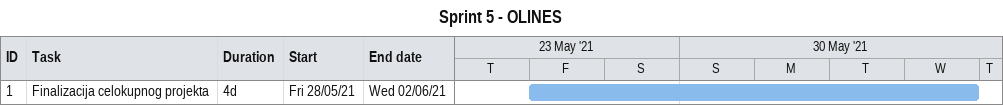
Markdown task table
Sprint 5 - OLINES

| ID | Task | Duration | Start | Finish |
|---|---|---|---|---|
| 1 | Finalizacija celokupnog projekta | 4d | 2021-05-28 | 2021-06-02 |
